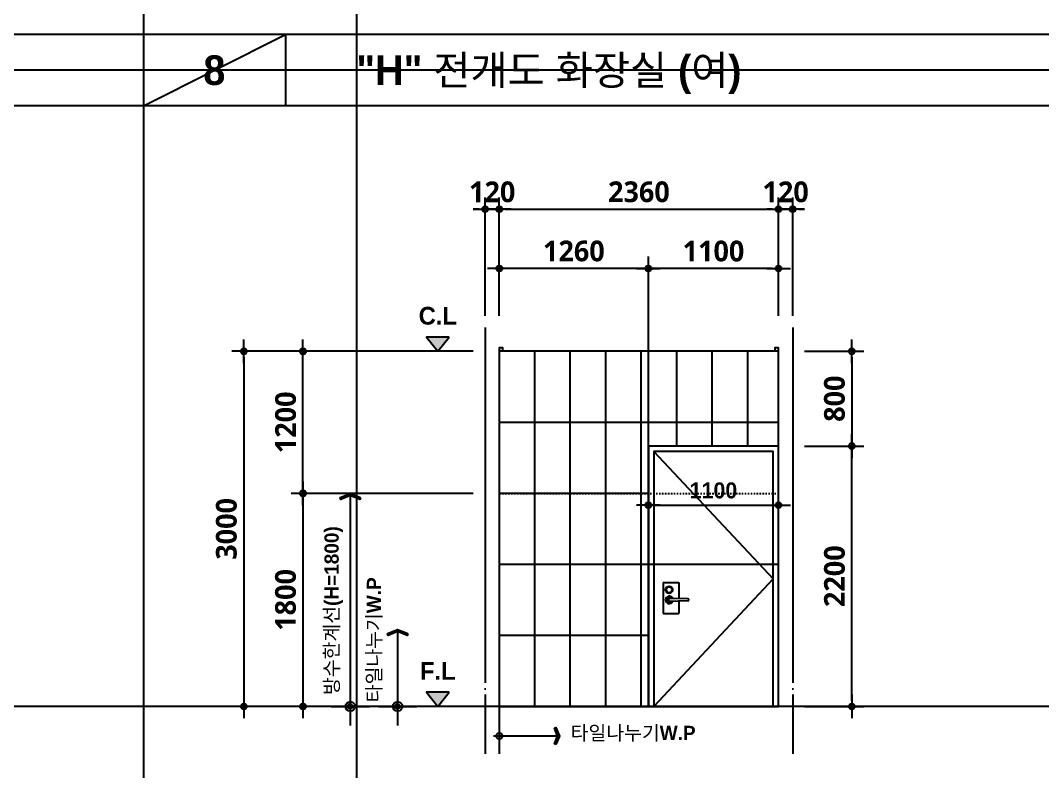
# Model space of a CAD drawing. Header units: millimetres. Extents: x 0 to 336000, y 0 to 30768.
# Drawn here: x 110267 to 118907, y 15100 to 21445 of the extents above; entities that cross this region are included whole.
import ezdxf
from ezdxf.enums import TextEntityAlignment as Align

# ---------------------------------------------------------------- set-up
doc = ezdxf.new("R2010")
doc.units = ezdxf.units.MM
doc.header["$LTSCALE"] = 50
doc.linetypes.add('CEN', pattern=[62, 60, -1, 0, -1])
doc.linetypes.add('HID', pattern=[0.5, 0.25, -0.25])
doc.layers.get('Defpoints').update_dxf_attribs({"color": 153})
for name, color, linetype in [('A-ANNO-DIM', 4, 'Continuous'), ('A-ANNO-GRA1', 7, 'Continuous'), ('A-ANNO-SYMB', 7, 'Continuous'), ('A-ANNO-TEXT1', 7, 'Continuous'), ('A-CEN', 1, 'CEN'), ('A-FLOR-TOIL-ELE1', 3, 'Continuous'), ('A-FLOR-TOIL-ELE2', 4, 'Continuous'), ('A-FLOR-TOIL-TILE', 8, 'Continuous'), ('A-ST-AXIS-DIM', 7, 'Continuous'), ('CEN', 1, 'Continuous'), ('DIM', 7, 'Continuous'), ('DOOR', 4, 'Continuous'), ('ELE2', 3, 'Continuous'), ('HID', 7, 'HID'), ('WIN', 6, 'Continuous')]:
    doc.layers.add(name, color=color, linetype=linetype)
doc.layers.add('G(그리드1)', color=185, linetype='Continuous', plot=False)
doc.layers.add('G(그리드2)', color=235, linetype='Continuous', plot=False)
doc.styles.add('2020음성 1차', font='나눔고딕Bold.ttf')
doc.styles.add('SH_진천_나눔', font='')
doc.styles.get('SH_진천_나눔').set_extended_font_data('NanumGothic', bold=True)
doc.dimstyles.new('SHP 50', dxfattribs={"dimscale": 50, "dimtxt": 3.5, "dimasz": 1, "dimexe": 2, "dimexo": 2, "dimgap": 1, "dimtad": 1, "dimdec": 0, "dimzin": 0, "dimdsep": 46, "dimtxsty": 'SH_진천_나눔', "dimblk": 'DIMDOT', "dimcen": 0.09, "dimclrd": 256, "dimclre": 256, "dimclrt": 3, "dimadec": 0, "dimazin": 1, "dimtfac": 1, "dimtdec": 0, "dimtix": 1, "dimtmove": 2, "dimatfit": 0, "dimldrblk": 'DIMDOT', "dimfxl": 1, "dimtolj": 1, "dimtzin": 0, "dimlwd": -1, "dimlwe": -1, "dimarcsym": 0})
doc.dimstyles.new('SHP 50내부', dxfattribs={"dimscale": 50, "dimtxt": 2.7, "dimasz": 1, "dimexe": 2, "dimexo": 2, "dimgap": 1, "dimtad": 1, "dimdec": 0, "dimzin": 0, "dimdsep": 46, "dimtxsty": '2020음성 1차', "dimblk": 'DIMDOT', "dimcen": 0.09, "dimclrd": 256, "dimclre": 256, "dimclrt": 3, "dimadec": 0, "dimazin": 1, "dimtfac": 1, "dimtdec": 0, "dimtix": 1, "dimtmove": 2, "dimatfit": 0, "dimldrblk": 'DIMDOT', "dimfxl": 1, "dimtolj": 1, "dimtzin": 0, "dimlwd": -1, "dimlwe": -1, "dimarcsym": 0})

# ---------------------------------------------------------------- blocks, each defined once
blk = doc.blocks.new('DIMDOT')
at = {"color": 0}
blk.add_line((-2, 0), (2, 0), dxfattribs=at)
for radius in [0.5, 0.25]:
    blk.add_circle((0, 0), radius, dxfattribs=at)
blk = doc.blocks.new('*D21393')
at = {"layer": 'A-ST-AXIS-DIM'}
for p, q in [((114194.8, 18950), (114194.8, 19950)), ((114314.8, 18950), (114314.8, 19950)), ((114144.8, 19850), (114094.8, 19850)), ((114314.8, 19850), (114194.8, 19850)), ((114364.8, 19850), (114414.8, 19850))]:
    blk.add_line(p, q, dxfattribs=at)
at = {"layer": 'Defpoints', "color": 0}
for p in [(114194.8, 19850), (114194.8, 18850), (114314.8, 18850)]:
    blk.add_point(p, dxfattribs=at)
at = {"layer": 'A-ST-AXIS-DIM', "linetype": 'ByBlock', "xscale": 50, "yscale": 50, "zscale": 50}
blk.add_blockref('DIMDOT', (114194.8, 19850), dxfattribs=at)
at = {"layer": 'A-ST-AXIS-DIM', "linetype": 'ByBlock', "xscale": 50, "yscale": 50, "zscale": 50, "rotation": 180}
blk.add_blockref('DIMDOT', (114314.8, 19850), dxfattribs=at)
at = {"layer": 'A-ST-AXIS-DIM', "color": 3, "insert": (114254.8, 19996.2), "char_height": 175, "attachment_point": 5, "style": 'SH_진천_나눔'}
blk.add_mtext('\\A1;120', dxfattribs=at)
blk = doc.blocks.new('*D21394')
at = {"layer": 'A-ST-AXIS-DIM'}
for p, q in [((114314.8, 18950), (114314.8, 19950)), ((116674.8, 18950), (116674.8, 19950)), ((114364.8, 19850), (116624.8, 19850))]:
    blk.add_line(p, q, dxfattribs=at)
at = {"layer": 'Defpoints', "color": 0}
for p in [(116674.8, 19850), (114314.8, 18850), (116674.8, 18850)]:
    blk.add_point(p, dxfattribs=at)
at = {"layer": 'A-ST-AXIS-DIM', "linetype": 'ByBlock', "xscale": 50, "yscale": 50, "zscale": 50, "rotation": 180}
blk.add_blockref('DIMDOT', (114314.8, 19850), dxfattribs=at)
at = {"layer": 'A-ST-AXIS-DIM', "linetype": 'ByBlock', "xscale": 50, "yscale": 50, "zscale": 50}
blk.add_blockref('DIMDOT', (116674.8, 19850), dxfattribs=at)
at = {"layer": 'A-ST-AXIS-DIM', "color": 3, "insert": (115494.8, 19996.6), "char_height": 175, "attachment_point": 5, "style": 'SH_진천_나눔'}
blk.add_mtext('\\A1;2360', dxfattribs=at)
blk = doc.blocks.new('*D21395')
at = {"layer": 'A-ST-AXIS-DIM'}
for p, q in [((116674.8, 18950), (116674.8, 19950)), ((116794.8, 18950), (116794.8, 19950)), ((116624.8, 19850), (116574.8, 19850)), ((116674.8, 19850), (116794.8, 19850)), ((116844.8, 19850), (116894.8, 19850))]:
    blk.add_line(p, q, dxfattribs=at)
at = {"layer": 'Defpoints', "color": 0}
for p in [(116794.8, 19850), (116674.8, 18850), (116794.8, 18850)]:
    blk.add_point(p, dxfattribs=at)
at = {"layer": 'A-ST-AXIS-DIM', "linetype": 'ByBlock', "xscale": 50, "yscale": 50, "zscale": 50}
blk.add_blockref('DIMDOT', (116674.8, 19850), dxfattribs=at)
at = {"layer": 'A-ST-AXIS-DIM', "linetype": 'ByBlock', "xscale": 50, "yscale": 50, "zscale": 50, "rotation": 180}
blk.add_blockref('DIMDOT', (116794.8, 19850), dxfattribs=at)
at = {"layer": 'A-ST-AXIS-DIM', "color": 3, "insert": (116734.8, 19996.2), "char_height": 175, "attachment_point": 5, "style": 'SH_진천_나눔'}
blk.add_mtext('\\A1;120', dxfattribs=at)
blk = doc.blocks.new('*D21396')
at = {"layer": 'A-ST-AXIS-DIM'}
for p, q in [((114094.8, 18650), (112054.8, 18650)), ((112154.8, 18600), (112154.8, 15700)), ((114094.8, 15650), (112054.8, 15650))]:
    blk.add_line(p, q, dxfattribs=at)
at = {"layer": 'Defpoints', "color": 0}
for p in [(114194.8, 18650), (112154.8, 15650), (114194.8, 15650)]:
    blk.add_point(p, dxfattribs=at)
at = {"layer": 'A-ST-AXIS-DIM', "linetype": 'ByBlock', "xscale": 50, "yscale": 50, "zscale": 50}
for p, rotation in [((112154.8, 18650), 90), ((112154.8, 15650), 270)]:
    blk.add_blockref('DIMDOT', p, dxfattribs=dict(at, rotation=rotation))
at = {"layer": 'A-ST-AXIS-DIM', "color": 3, "insert": (112008.3, 17150), "char_height": 175, "attachment_point": 5, "rotation": 90, "style": 'SH_진천_나눔'}
blk.add_mtext('\\A1;3000', dxfattribs=at)
blk = doc.blocks.new('*D21397')
at = {"layer": 'A-ST-AXIS-DIM'}
for p, q in [((114094.8, 18650), (112554.8, 18650)), ((112654.8, 17500), (112654.8, 18600)), ((114094.8, 17450), (112554.8, 17450))]:
    blk.add_line(p, q, dxfattribs=at)
at = {"layer": 'Defpoints', "color": 0}
for p in [(112654.8, 18650), (114194.8, 18650), (114194.8, 17450)]:
    blk.add_point(p, dxfattribs=at)
at = {"layer": 'A-ST-AXIS-DIM', "linetype": 'ByBlock', "xscale": 50, "yscale": 50, "zscale": 50}
for p, rotation in [((112654.8, 18650), 90), ((112654.8, 17450), 270)]:
    blk.add_blockref('DIMDOT', p, dxfattribs=dict(at, rotation=rotation))
at = {"layer": 'A-ST-AXIS-DIM', "color": 3, "insert": (112508.6, 18050), "char_height": 175, "attachment_point": 5, "rotation": 90, "style": 'SH_진천_나눔'}
blk.add_mtext('\\A1;1200', dxfattribs=at)
blk = doc.blocks.new('*D21398')
at = {"layer": 'A-ST-AXIS-DIM'}
for p, q in [((114094.8, 17450), (112554.8, 17450)), ((112654.8, 17400), (112654.8, 15700)), ((114094.8, 15650), (112554.8, 15650))]:
    blk.add_line(p, q, dxfattribs=at)
at = {"layer": 'Defpoints', "color": 0}
for p in [(114194.8, 17450), (112654.8, 15650), (114194.8, 15650)]:
    blk.add_point(p, dxfattribs=at)
at = {"layer": 'A-ST-AXIS-DIM', "linetype": 'ByBlock', "xscale": 50, "yscale": 50, "zscale": 50}
for p, rotation in [((112654.8, 17450), 90), ((112654.8, 15650), 270)]:
    blk.add_blockref('DIMDOT', p, dxfattribs=dict(at, rotation=rotation))
at = {"layer": 'A-ST-AXIS-DIM', "color": 3, "insert": (112508.3, 16550), "char_height": 175, "attachment_point": 5, "rotation": 90, "style": 'SH_진천_나눔'}
blk.add_mtext('\\A1;1800', dxfattribs=at)
blk = doc.blocks.new('*D21399')
at = {"layer": 'A-ST-AXIS-DIM'}
for p, q in [((116894.8, 17850), (117394.8, 17850)), ((117294.8, 15700), (117294.8, 17800)), ((116894.8, 15650), (117394.8, 15650))]:
    blk.add_line(p, q, dxfattribs=at)
at = {"layer": 'Defpoints', "color": 0}
for p in [(116794.8, 17850), (117294.8, 17850), (116794.8, 15650)]:
    blk.add_point(p, dxfattribs=at)
at = {"layer": 'A-ST-AXIS-DIM', "linetype": 'ByBlock', "xscale": 50, "yscale": 50, "zscale": 50}
for p, rotation in [((117294.8, 17850), 90), ((117294.8, 15650), 270)]:
    blk.add_blockref('DIMDOT', p, dxfattribs=dict(at, rotation=rotation))
at = {"layer": 'A-ST-AXIS-DIM', "color": 3, "insert": (117148.6, 16750), "char_height": 175, "attachment_point": 5, "rotation": 90, "style": 'SH_진천_나눔'}
blk.add_mtext('\\A1;2200', dxfattribs=at)
blk = doc.blocks.new('*D21400')
at = {"layer": 'A-ST-AXIS-DIM'}
for p, q in [((116894.8, 18650), (117394.8, 18650)), ((117294.8, 18600), (117294.8, 17900)), ((116894.8, 17850), (117394.8, 17850))]:
    blk.add_line(p, q, dxfattribs=at)
at = {"layer": 'Defpoints', "color": 0}
for p in [(116794.8, 18650), (116794.8, 17850), (117294.8, 17850)]:
    blk.add_point(p, dxfattribs=at)
at = {"layer": 'A-ST-AXIS-DIM', "linetype": 'ByBlock', "xscale": 50, "yscale": 50, "zscale": 50}
for p, rotation in [((117294.8, 18650), 90), ((117294.8, 17850), 270)]:
    blk.add_blockref('DIMDOT', p, dxfattribs=dict(at, rotation=rotation))
at = {"layer": 'A-ST-AXIS-DIM', "color": 3, "insert": (117148.3, 18250), "char_height": 175, "attachment_point": 5, "rotation": 90, "style": 'SH_진천_나눔'}
blk.add_mtext('\\A1;800', dxfattribs=at)
blk = doc.blocks.new('*D21401')
at = {"layer": 'A-ST-AXIS-DIM'}
for p, q in [((114314.8, 18950), (114314.8, 19450)), ((115575, 18950), (115575, 19450)), ((115525, 19350), (114364.8, 19350))]:
    blk.add_line(p, q, dxfattribs=at)
at = {"layer": 'Defpoints', "color": 0}
for p in [(114314.8, 19350), (114314.8, 18850), (115575, 18850)]:
    blk.add_point(p, dxfattribs=at)
at = {"layer": 'A-ST-AXIS-DIM', "linetype": 'ByBlock', "xscale": 50, "yscale": 50, "zscale": 50, "rotation": 180}
blk.add_blockref('DIMDOT', (114314.8, 19350), dxfattribs=at)
at = {"layer": 'A-ST-AXIS-DIM', "linetype": 'ByBlock', "xscale": 50, "yscale": 50, "zscale": 50}
blk.add_blockref('DIMDOT', (115575, 19350), dxfattribs=at)
at = {"layer": 'A-ST-AXIS-DIM', "color": 3, "insert": (114944.9, 19496.6), "char_height": 175, "attachment_point": 5, "style": 'SH_진천_나눔'}
blk.add_mtext('\\A1;1260', dxfattribs=at)
blk = doc.blocks.new('ARROWX')
blk.add_lwpolyline([(-0.2, -0.5), (-0.293, -0.463), (-0.108, 0), (-0.293, 0.463), (-0.2, 0.5), (0, 0)], close=True)
for points in [[(-0.2, 0.5), (-0.293, 0.463), (0, 0), (-0.108, 0)], [(0, 0), (-0.108, 0), (-0.2, -0.5), (-0.293, -0.463)]]:
    blk.add_solid(points)
blk = doc.blocks.new('Z_DOT')
at = {"layer": 'DIM', "color": 0}
for p, q in [((0, -3), (0, 3)), ((-3, 0), (3, 0))]:
    blk.add_line(p, q, dxfattribs=at)
for radius in [0.75, 0.375]:
    blk.add_circle((0, 0), radius, dxfattribs=at)
blk = doc.blocks.new('*D21402')
at = {"layer": 'A-ST-AXIS-DIM'}
for p, q in [((115575, 18950), (115575, 19450)), ((116674.8, 18950), (116674.8, 19450)), ((116624.8, 19350), (115625, 19350))]:
    blk.add_line(p, q, dxfattribs=at)
at = {"layer": 'Defpoints', "color": 0}
for p in [(115575, 19350), (115575, 18850), (116674.8, 18850)]:
    blk.add_point(p, dxfattribs=at)
at = {"layer": 'A-ST-AXIS-DIM', "linetype": 'ByBlock', "xscale": 50, "yscale": 50, "zscale": 50, "rotation": 180}
blk.add_blockref('DIMDOT', (115575, 19350), dxfattribs=at)
at = {"layer": 'A-ST-AXIS-DIM', "linetype": 'ByBlock', "xscale": 50, "yscale": 50, "zscale": 50}
blk.add_blockref('DIMDOT', (116674.8, 19350), dxfattribs=at)
at = {"layer": 'A-ST-AXIS-DIM', "color": 3, "insert": (116124.9, 19496), "char_height": 175, "attachment_point": 5, "style": 'SH_진천_나눔'}
blk.add_mtext('\\A1;1100', dxfattribs=at)
blk = doc.blocks.new('_CIDOTB')
at = {"color": 0, "linetype": 'ByBlock'}
blk.add_line((2, 0), (-1, 0), dxfattribs=at)
blk.add_circle((0, 0), 0.5, dxfattribs=at)
blk = doc.blocks.new('*D21403')
at = {"layer": 'A-ANNO-DIM'}
for p, q in [((115574.8, 17250), (115574.8, 17450)), ((116674.8, 17250), (116674.8, 17450)), ((115624.8, 17350), (116624.8, 17350))]:
    blk.add_line(p, q, dxfattribs=at)
at = {"layer": 'Defpoints', "color": 0}
for p in [(116674.8, 17350), (115574.8, 17150), (116674.8, 17150)]:
    blk.add_point(p, dxfattribs=at)
at = {"layer": 'A-ANNO-DIM', "linetype": 'ByBlock', "xscale": 50, "yscale": 50, "zscale": 50, "rotation": 180}
blk.add_blockref('DIMDOT', (115574.8, 17350), dxfattribs=at)
at = {"layer": 'A-ANNO-DIM', "linetype": 'ByBlock', "xscale": 50, "yscale": 50, "zscale": 50}
blk.add_blockref('DIMDOT', (116674.8, 17350), dxfattribs=at)
at = {"layer": 'A-ANNO-DIM', "color": 3, "insert": (116124.8, 17474), "char_height": 135, "attachment_point": 5, "style": '2020음성 1차'}
blk.add_mtext('\\A1;1100', dxfattribs=at)

msp = doc.modelspace()

# ---------------------------------------------------------------- hatches: boundary and pattern name
at = {"layer": 'A-ANNO-SYMB', "transparency": 33554687}
h = msp.add_hatch(color=256, dxfattribs=at)
h.dxf.hatch_style = 1
h.paths.add_polyline_path([(113890.3, 18770.5), (113699.4, 18770.5), (113794.8, 18650)])
h = msp.add_hatch(color=256, dxfattribs=at)
h.dxf.hatch_style = 1
h.paths.add_polyline_path([(113890.3, 15770.5), (113699.4, 15770.5), (113794.8, 15650)])

# ---------------------------------------------------------------- linework, layer by layer
msp.add_line((115575, 17850), (115575, 18996.8))
at = {"layer": 'A-ANNO-GRA1'}
for p, q in [((111306.1, 27100), (111306.1, 1600)), ((119874.8, 21325), (85600, 21325)), ((112506.1, 21325), (112506.1, 20725)), ((119874.8, 20725), (85600, 20725))]:
    msp.add_line(p, q, dxfattribs=at)
at = {"layer": 'A-ANNO-SYMB'}
for p, q in [((113054.8, 17431.4), (113054.8, 15751.4)), ((113454.8, 16275.4), (113454.8, 15812)), ((114800.9, 15400), (114414.8, 15400))]:
    msp.add_line(p, q, dxfattribs=at)
at = {"layer": 'A-ANNO-SYMB', "transparency": 33554687}
for points in [[(113890.3, 18770.5), (113699.4, 18770.5), (113794.8, 18650)], [(113890.3, 15770.5), (113699.4, 15770.5), (113794.8, 15650)]]:
    msp.add_lwpolyline(points, close=True, dxfattribs=at)
at = {"layer": 'A-CEN'}
for p, q in [((114194.8, 18850), (114194.8, 15250)), ((116794.8, 18850), (116794.8, 15250))]:
    msp.add_line(p, q, dxfattribs=at)
at = {"layer": 'A-FLOR-TOIL-ELE1'}
msp.add_lwpolyline([(115574.8, 15650), (116674.8, 15650), (116674.8, 17850), (115574.8, 17850)], close=True, dxfattribs=at)
at = {"layer": 'A-FLOR-TOIL-ELE2'}
for p, q in [((115700, 16695.8), (115700, 16434)), ((115700, 16695.8), (115830.9, 16695.8)), ((115830.9, 16695.8), (115830.9, 16560.2)), ((115908.4, 16557.9), (115751.3, 16562.6)), ((115908.4, 16542.1), (115751.3, 16537.4)), ((115830.9, 16539.8), (115830.9, 16434)), ((115700, 16434), (115830.9, 16434))]:
    msp.add_line(p, q, dxfattribs=at)
msp.add_lwpolyline([(116674.8, 15650), (116629.8, 15650), (116629.8, 17805), (115620, 17805), (115619.8, 15650)], dxfattribs=at)
for radius in [29.9, 24.7]:
    msp.add_circle((115749.8, 16635.1), radius, dxfattribs=at)
for centre, radius, start, end in [((115751.3, 16550), 31.4, 21.84858, 338.15142), ((115751.3, 16550), 20.4, 36.2414, 323.7586), ((115757.4, 16550), 14, 115.98923, 244.01077), ((115908.4, 16550), 7.85, 270, 90)]:
    msp.add_arc(centre, radius, start, end, dxfattribs=at)
at = {"layer": 'A-FLOR-TOIL-TILE'}
for p, q in [((116674.8, 18650), (114314.8, 18650)), ((114614.8, 15650), (114614.8, 18650)), ((114914.8, 15650), (114914.8, 18650)), ((115214.8, 15650), (115214.8, 18650)), ((115514.8, 15650), (115514.8, 18650)), ((115814.8, 17850), (115814.8, 18650)), ((116114.8, 17850), (116114.8, 18650)), ((116414.8, 17850), (116414.8, 18650)), ((116674.8, 18050), (114314.8, 18050)), ((115574.8, 17450), (114314.8, 17450)), ((116674.8, 16850), (114314.8, 16850)), ((115574.8, 16250), (114314.8, 16250))]:
    msp.add_line(p, q, dxfattribs=at)
at = {"layer": 'CEN'}
msp.add_line((114314.8, 15650), (114314.8, 15250), dxfattribs=at)
at = {"layer": 'DOOR'}
for p, q in [((115574.8, 15650), (115574.8, 17850)), ((116674.8, 17850), (115575, 17850)), ((116674.8, 15650), (116674.8, 17850)), ((115619.8, 15650), (116629.8, 15650))]:
    msp.add_line(p, q, dxfattribs=at)
msp.add_lwpolyline([(116674.8, 15650), (116674.8, 17850), (115575, 17850), (115574.8, 15650), (115619.8, 15650)], dxfattribs=at)
at = {"layer": 'ELE2'}
msp.add_lwpolyline([(116674.8, 18650), (116674.8, 18680), (116644.8, 18680), (116644.8, 18650), (114344.8, 18650), (114344.8, 18680), (114314.8, 18680), (114314.8, 18650), (114314.8, 15650), (116674.8, 15650)], close=True, dxfattribs=at)
at = {"layer": 'G(그리드1)'}
msp.add_line((120474.8, 15650), (85000, 15650), dxfattribs=at)
at = {"layer": 'G(그리드2)'}
for p, q in [((113106.1, 27100), (113106.1, 1000)), ((111306.1, 20725), (112506.1, 21325)), ((120474.8, 21025), (85000, 21025))]:
    msp.add_line(p, q, dxfattribs=at)
at = {"layer": 'HID'}
msp.add_line((114314.8, 17450), (116674.8, 17450), dxfattribs=at)
at = {"layer": 'WIN', "color": 1, "linetype": 'HID', "ltscale": 400}
msp.add_lwpolyline([(115620, 17805), (116629.9, 16727.5), (115620, 15650)], dxfattribs=at)

# ---------------------------------------------------------------- block references
at = {"layer": 'A-ANNO-SYMB'}
for name, p, xscale, yscale, zscale, rotation in [('ARROWX', (113054.8, 17450), 172.7999999999884, 172.7999999999884, 172.7999999999884, 90), ('ARROWX', (113454.8, 16301.2), 172.7999999999884, 172.7999999999884, 172.7999999999884, 90), ('Z_DOT', (113054.8, 15650), 54, 54, 54, 270), ('Z_DOT', (113454.8, 15650), 54, 54, 54, 270)]:
    msp.add_blockref(name, p, dxfattribs=dict(at, xscale=xscale, yscale=yscale, zscale=zscale, rotation=rotation))
for name, p, xscale, yscale, zscale in [('ARROWX', (114822.5, 15400), 144, 144, 144), ('_CIDOTB', (114314.8, 15400), 50, 50, 50)]:
    msp.add_blockref(name, p, dxfattribs=dict(at, xscale=xscale, yscale=yscale, zscale=zscale))

# ---------------------------------------------------------------- texts
at = {"layer": 'A-ANNO-TEXT1', "style": '2020음성 1차'}
for s, height, p in [('"H" 전개도 화장실 (여)', 250, (113106.1, 21025)), ('타일나누기W.P', 120, (114917.7, 15426.4))]:
    msp.add_text(s, height=height, dxfattribs=at).set_placement(p, align=Align.MIDDLE_LEFT)
for s, height, p in [('8', 250, (111906.1, 21025)), ('C.L', 150, (113794.8, 18950.5)), ('F.L', 150, (113794.8, 15950.5))]:
    msp.add_text(s, height=height, dxfattribs=at).set_placement(p, align=Align.MIDDLE_CENTER)
at = {"layer": 'A-ANNO-TEXT1', "color": 1, "style": '2020음성 1차'}
msp.add_text('방수한계선(H=1800)', height=120, rotation=90, dxfattribs=at).set_placement((112956.8, 15745.9))
at = {"layer": 'A-ANNO-TEXT1', "style": '2020음성 1차'}
msp.add_text('타일나누기W.P', height=120, rotation=90, dxfattribs=at).set_placement((113314.6, 15684.9))

# ---------------------------------------------------------------- dimensions: what is measured, and where the dimension line sits
at = {"layer": 'A-ANNO-DIM'}
dim = msp.add_linear_dim(base=(116674.8, 17350), p1=(115574.8, 17150), p2=(116674.8, 17150), angle=0, dimstyle='SHP 50내부', override={"dimtxsty": '2020음성 1차', "dimldrblk": 'DIMDOT'}, dxfattribs=at)
dim.commit()
dim.dimension.update_dxf_attribs({"geometry": '*D21403', "text_midpoint": (116124.8, 17474)})
at = {"layer": 'A-ST-AXIS-DIM'}
for base, p1, p2, picture, middle in [((114194.8, 19850), (114314.8, 18850), (114194.8, 18850), '*D21393', (114254.8, 19996.2)), ((114314.8, 19350), (115575, 18850), (114314.8, 18850), '*D21401', (114944.9, 19496.6))]:
    dim = msp.add_linear_dim(base=base, p1=p1, p2=p2, dimstyle='SHP 50', override={"dimtxsty": 'SH_진천_나눔', "dimldrblk": 'DIMDOT'}, dxfattribs=at)
    dim.commit()
    dim.dimension.update_dxf_attribs({"geometry": picture, "text_midpoint": middle})
for base, p1, p2, angle, picture, middle in [((116674.8, 19850), (114314.8, 18850), (116674.8, 18850), 180, '*D21394', (115494.8, 19996.6)), ((116794.8, 19850), (116674.8, 18850), (116794.8, 18850), 180, '*D21395', (116734.8, 19996.2)), ((115575, 19350), (116674.8, 18850), (115575, 18850), 0, '*D21402', (116124.9, 19496)), ((112154.8, 15650), (114194.8, 18650), (114194.8, 15650), 270, '*D21396', (112008.3, 17150)), ((112654.8, 18650), (114194.8, 17450), (114194.8, 18650), 90, '*D21397', (112508.6, 18050)), ((117294.8, 17850), (116794.8, 18650), (116794.8, 17850), 270, '*D21400', (117148.3, 18250)), ((117294.8, 17850), (116794.8, 15650), (116794.8, 17850), 90, '*D21399', (117148.6, 16750)), ((112654.8, 15650), (114194.8, 17450), (114194.8, 15650), 270, '*D21398', (112508.3, 16550))]:
    dim = msp.add_linear_dim(base=base, p1=p1, p2=p2, angle=angle, dimstyle='SHP 50', override={"dimtxsty": 'SH_진천_나눔', "dimldrblk": 'DIMDOT'}, dxfattribs=at)
    dim.commit()
    dim.dimension.update_dxf_attribs({"geometry": picture, "text_midpoint": middle})

doc.saveas('drawing.dxf')
